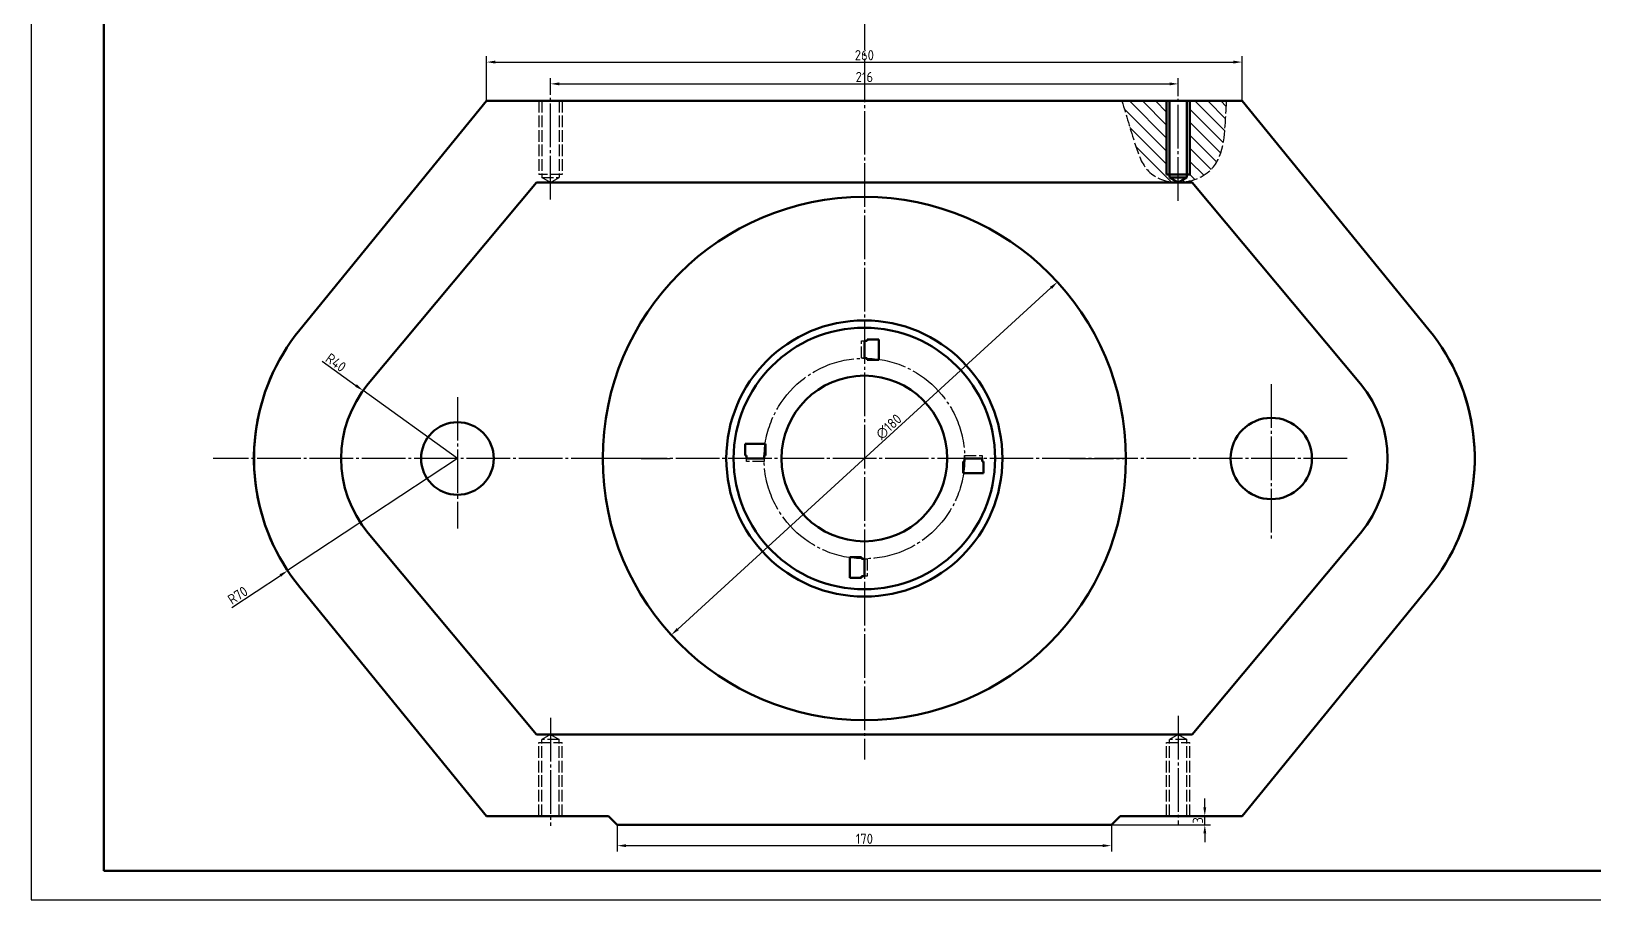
# Model space of a CAD drawing. Header units: millimetres. Extents: x 107 to 948, y 46 to 640.
# Drawn here: x 107 to 645, y 46 to 345 of the extents above; entities that cross this region are included whole.
import ezdxf
from ezdxf.enums import TextEntityAlignment as Align

# ---------------------------------------------------------------- set-up
doc = ezdxf.new("R2010")
doc.units = ezdxf.units.MM
doc.linetypes.add('点画线', pattern=[18, 15, -1, 1, -1])
doc.linetypes.add('虚线', pattern=[5, 4, -1])
for name, color, linetype in [('剖面线', 3, 'Continuous'), ('文字', 7, 'Continuous'), ('标注', 3, 'Continuous'), ('点画线', 1, '点画线'), ('虚线', 7, '虚线'), ('辅助线', 4, 'Continuous')]:
    doc.layers.add(name, color=color, linetype=linetype)
doc.layers.add('粗实线', color=7, linetype='Continuous', lineweight=50)
doc.layers.add('粗实线 @ 1', color=7, linetype='Continuous', lineweight=50)
doc.styles.add('数字直体', font='isocp.shx')
doc.styles.add('汉字长仿宋体', font='hyswlongfangsong.ttf', dxfattribs={"width": 0.67})
doc.dimstyles.new('机械基本', dxfattribs={"dimtxt": 3.5, "dimasz": 3, "dimexe": 2, "dimexo": 0, "dimtad": 1, "dimdsep": 46, "dimtxsty": '数字直体', "dimcen": 2.5, "dimadec": 0, "dimazin": 0, "dimtfac": 1, "dimtmove": 0, "dimatfit": 3, "dimfxl": 1, "dimarcsym": 0})
doc.dimstyles.new('机械基本$3', dxfattribs={"dimtxt": 3.5, "dimasz": 3, "dimexe": 2, "dimexo": 0, "dimtad": 1, "dimdsep": 46, "dimtxsty": '数字直体', "dimcen": 2.5, "dimadec": 0, "dimazin": 0, "dimtfac": 1, "dimtmove": 0, "dimatfit": 0, "dimfxl": 1, "dimarcsym": 0})

# ---------------------------------------------------------------- blocks, each defined once
blk = doc.blocks.new('*D4')
at = {"layer": 'Defpoints', "color": 0, "transparency": 16777216}
for p in [(309.07, 71.93), (479.07, 71.93), (309.07, 64.72)]:
    blk.add_point(p, dxfattribs=at)
at = {"layer": '标注', "color": 0, "lineweight": -2, "transparency": 16777216}
for p, q in [((309.07, 71.93), (309.07, 62.72)), ((479.07, 71.93), (479.07, 62.72)), ((476.07, 64.72), (312.07, 64.72))]:
    blk.add_line(p, q, dxfattribs=at)
at = {"layer": '标注', "color": 0, "transparency": 16777216}
for points in [[(312.07, 65.22), (312.07, 64.22), (309.07, 64.72)], [(476.07, 65.22), (476.07, 64.22), (479.07, 64.72)]]:
    blk.add_solid(points, dxfattribs=at)
at = {"layer": '标注', "color": 0, "transparency": 16777216, "insert": (394.07, 67.09), "char_height": 3.5, "attachment_point": 5, "style": '数字直体'}
blk.add_mtext('170', dxfattribs=at)
blk = doc.blocks.new('*D5')
at = {"layer": 'Defpoints', "color": 0, "transparency": 16777216}
for p in [(286.07, 323.95), (502.07, 326.82), (502.07, 324.03)]:
    blk.add_point(p, dxfattribs=at)
at = {"layer": '标注', "color": 0, "lineweight": -2, "transparency": 16777216}
for p, q in [((286.07, 323.95), (286.07, 328.82)), ((502.07, 324.03), (502.07, 328.82)), ((289.07, 326.82), (499.07, 326.82))]:
    blk.add_line(p, q, dxfattribs=at)
at = {"layer": '标注', "color": 0, "transparency": 16777216}
for points in [[(289.07, 327.32), (289.07, 326.32), (286.07, 326.82)], [(499.07, 327.32), (499.07, 326.32), (502.07, 326.82)]]:
    blk.add_solid(points, dxfattribs=at)
at = {"layer": '标注', "color": 0, "transparency": 16777216, "insert": (394.07, 329.19), "char_height": 3.5, "attachment_point": 5, "style": '数字直体'}
blk.add_mtext('216', dxfattribs=at)
blk = doc.blocks.new('*D7')
at = {"layer": 'Defpoints', "color": 0, "transparency": 16777216}
for p in [(524.07, 334.31), (264.07, 320.93), (524.07, 320.93)]:
    blk.add_point(p, dxfattribs=at)
at = {"layer": '标注', "color": 0, "lineweight": -2, "transparency": 16777216}
for p, q in [((264.07, 320.93), (264.07, 336.31)), ((267.07, 334.31), (521.07, 334.31)), ((524.07, 320.93), (524.07, 336.31))]:
    blk.add_line(p, q, dxfattribs=at)
at = {"layer": '标注', "color": 0, "transparency": 16777216}
for points in [[(267.07, 334.81), (267.07, 333.81), (264.07, 334.31)], [(521.07, 334.81), (521.07, 333.81), (524.07, 334.31)]]:
    blk.add_solid(points, dxfattribs=at)
at = {"layer": '标注', "color": 0, "transparency": 16777216, "insert": (394.07, 336.69), "char_height": 3.5, "attachment_point": 5, "style": '数字直体'}
blk.add_mtext('260', dxfattribs=at)
blk = doc.blocks.new('*D8')
at = {"layer": 'Defpoints', "color": 0, "transparency": 16777216}
for p in [(460.5, 258.65), (327.64, 137.21)]:
    blk.add_point(p, dxfattribs=at)
at = {"layer": '标注', "color": 0, "lineweight": -2, "transparency": 16777216}
blk.add_line((329.86, 139.23), (458.28, 256.63), dxfattribs=at)
at = {"layer": '标注', "color": 0, "transparency": 16777216}
for points in [[(457.94, 257), (458.62, 256.26), (460.5, 258.65)], [(329.52, 139.6), (330.19, 138.86), (327.64, 137.21)]]:
    blk.add_solid(points, dxfattribs=at)
at = {"layer": '标注', "color": 0, "transparency": 16777216, "insert": (402.49, 208.85), "char_height": 3.5, "attachment_point": 5, "rotation": 42.4321, "style": '数字直体'}
blk.add_mtext('∅180', dxfattribs=at)
blk = doc.blocks.new('*D9')
at = {"layer": 'Defpoints', "color": 0, "transparency": 16777216}
for p in [(254.07, 197.93), (195.66, 159.35)]:
    blk.add_point(p, dxfattribs=at)
at = {"layer": '标注', "color": 0, "lineweight": -2, "transparency": 16777216}
for p, q in [((254.07, 197.93), (195.66, 159.35)), ((176.49, 146.69), (193.16, 157.7))]:
    blk.add_line(p, q, dxfattribs=at)
at = {"layer": '标注', "color": 0, "transparency": 16777216}
blk.add_solid([(192.88, 158.11), (193.43, 157.28), (195.66, 159.35)], dxfattribs=at)
at = {"layer": '标注', "color": 0, "transparency": 16777216, "insert": (178.48, 150.85), "char_height": 3.5, "attachment_point": 5, "rotation": 33.4447, "style": '数字直体'}
blk.add_mtext('R70', dxfattribs=at)
blk = doc.blocks.new('*D10')
at = {"layer": 'Defpoints', "color": 0, "transparency": 16777216}
for p in [(221.6, 221.29), (254.07, 197.93)]:
    blk.add_point(p, dxfattribs=at)
at = {"layer": '标注', "color": 0, "lineweight": -2, "transparency": 16777216}
for p, q in [((207.51, 231.42), (219.16, 223.04)), ((254.07, 197.93), (221.6, 221.29))]:
    blk.add_line(p, q, dxfattribs=at)
at = {"layer": '标注', "color": 0, "transparency": 16777216}
blk.add_solid([(219.45, 223.45), (218.87, 222.64), (221.6, 221.29)], dxfattribs=at)
at = {"layer": '标注', "color": 0, "transparency": 16777216, "insert": (212.25, 230.94), "char_height": 3.5, "attachment_point": 5, "rotation": 324.268, "style": '数字直体'}
blk.add_mtext('R40', dxfattribs=at)
blk = doc.blocks.new('*D11')
at = {"layer": 'Defpoints', "color": 0, "transparency": 16777216}
for p in [(479.07, 71.93), (482.07, 74.93), (511.2, 74.93)]:
    blk.add_point(p, dxfattribs=at)
at = {"layer": '标注', "color": 0, "lineweight": -2, "transparency": 16777216}
for p, q in [((511.2, 77.93), (511.2, 80.93)), ((479.07, 71.93), (513.2, 71.93)), ((482.07, 74.93), (513.2, 74.93)), ((511.2, 71.93), (511.2, 74.93)), ((511.2, 68.93), (511.2, 65.93))]:
    blk.add_line(p, q, dxfattribs=at)
at = {"layer": '标注', "color": 0, "transparency": 16777216}
for points in [[(510.7, 77.93), (511.7, 77.93), (511.2, 74.93)], [(510.7, 68.93), (511.7, 68.93), (511.2, 71.93)]]:
    blk.add_solid(points, dxfattribs=at)
at = {"layer": '标注', "color": 0, "transparency": 16777216, "insert": (508.82, 73.43), "char_height": 3.5, "attachment_point": 5, "rotation": 90, "style": '数字直体'}
blk.add_mtext('3', dxfattribs=at)
blk = doc.blocks.new('装订A1(带注释性)')
at = {"layer": '粗实线'}
for p, q in [((-806, 574), (-806, 0)), ((-806, 0), (0, 0))]:
    blk.add_line(p, q, dxfattribs=at)
at = {"layer": '辅助线'}
for p, q in [((-831, 584), (-831, -10)), ((-831, -10), (10, -10))]:
    blk.add_line(p, q, dxfattribs=at)
at = {"layer": '文字', "style": '汉字长仿宋体', "width": 0.67}
for tag, height, p in [('单位名称', 7, (-25, 47)), ('图名', 7, (-25, 28)), ('设计者', 3.5, (-162, 24.46)), ('标准化', 3.5, (-122, 24.46)), ('审核者', 3.5, (-162, 10.46)), ('质量', 3.5, (-68, 13.5)), ('工艺者', 3.5, (-162, 3.54)), ('批准者', 3.5, (-122, 3.54))]:
    blk.add_attdef(tag, text='', height=height, dxfattribs=at).set_placement(p, align=Align.MIDDLE)
at = {"layer": '文字', "style": '数字直体'}
for tag, height, p in [('45', 5, (-75, 42)), ('16.10.10', 3.5, (-148, 24.5)), ('16.10.10', 3.5, (-108, 24.5)), ('16.10.10', 3.5, (-148, 10.5)), ('1:1', 3.5, (-56, 13.5)), ('001', 5, (-25, 9)), ('1', 3.5, (-87.01, 4.2)), ('1', 3.5, (-63.1, 4.31)), ('16.10.10', 3.5, (-148, 3.5)), ('16.10.10', 3.5, (-108, 3.57))]:
    blk.add_attdef(tag, text='', height=height, dxfattribs=at).set_placement(p, align=Align.MIDDLE)
blk = doc.blocks.new('*U13')
at = {"layer": '点画线'}
blk.add_circle((0, 3.25), 34.5, dxfattribs=at)
at = {"layer": '粗实线'}
for p, q in [((-5, -37.75), (-5, -30.75)), ((-5, -30.75), (-1, -30.75)), ((-1, -30.75), (-1, -31.25)), ((-1, -31.25), (0, -31.25)), ((0, -31.25), (0, -37.25)), ((0, -37.25), (-1, -37.25)), ((-1, -37.25), (-1, -37.75)), ((-1, -37.75), (-5, -37.75))]:
    blk.add_line(p, q, dxfattribs=at)
at = {"layer": '虚线'}
for p, q in [((0, -31.25), (1, -31.25)), ((1, -31.25), (1, -37.25)), ((1, -37.25), (0, -37.25))]:
    blk.add_line(p, q, dxfattribs=at)
blk = doc.blocks.new('*U14')
at = {"layer": '虚线', "color": 0, "linetype": 'ByBlock', "lineweight": -2, "transparency": 16777216}
for p, rotation in [((451.45, 156.34), 180), ((448.2, 153.09), 270), ((454.7, 153.09), 90)]:
    blk.add_blockref('*U13', p, dxfattribs=dict(at, rotation=rotation))
blk.add_blockref('*U13', (451.45, 149.84), dxfattribs=at)

msp = doc.modelspace()

# ---------------------------------------------------------------- hatches: boundary and pattern name
at = {"layer": '剖面线'}
h = msp.add_hatch(dxfattribs=at)
h.set_pattern_fill('ANSI31', color=256, angle=90)
h.set_pattern_definition([(135, (-976.9462, -156.5625), (-2.245064, -2.245064), [])])
edge = h.paths.add_edge_path()
edge.add_line((498.069, 320.93), (482.704, 320.93))
edge.add_spline(control_points=[(482.704, 320.93), (484.139, 316.016), (486.592, 307.787), (490.696, 295.579), (498.114, 292.943), (501.962, 292.93), (502.069, 292.93)], knot_values=[5.2920281, 5.2920281, 5.2920281, 5.2920281, 20.8632073, 31.1580054, 41.7515903, 42.0517666, 42.0517666, 42.0517666, 42.0517666], degree=3, periodic=0)
edge.add_line((502.069, 292.93), (499.069, 294.662))
edge.add_line((499.069, 294.662), (499.069, 295.662))
edge.add_line((499.069, 295.662), (498.069, 295.662))
edge.add_line((498.069, 295.662), (498.069, 320.93))
edge = h.paths.add_edge_path()
edge.add_spline(control_points=[(502.069, 292.93), (506.529, 292.958), (517.911, 297.585), (518.061, 309.919), (518.444, 316.72)], knot_values=[42.0517666, 42.0517666, 42.0517666, 42.0517666, 54.677533, 74.2185385, 74.2185385, 74.2185385, 74.2185385], degree=3, periodic=0)
edge.add_line((518.444, 316.72), (506.069, 313.213))
edge.add_line((506.069, 313.213), (506.069, 295.662))
edge.add_line((506.069, 295.662), (505.069, 295.662))
edge.add_line((505.069, 295.662), (505.069, 294.662))
edge.add_line((505.069, 294.662), (502.069, 292.93))
edge = h.paths.add_edge_path()
edge.add_spline(control_points=[(518.444, 316.72), (518.462, 317.03), (518.545, 318.461), (518.651, 319.853), (518.743, 320.93)], knot_values=[74.2185385, 74.2185385, 74.2185385, 74.2185385, 75.1091242, 78.3467181, 78.3467181, 78.3467181, 78.3467181], degree=3, periodic=0)
edge.add_line((518.743, 320.93), (506.069, 320.93))
edge.add_line((506.069, 320.93), (506.069, 313.213))
edge.add_line((506.069, 313.213), (518.444, 316.72))

# ---------------------------------------------------------------- linework, layer by layer
at = {"layer": '点画线'}
for p, q in [((394.069, 623.482), (394.069, 94.384)), ((286.069, 287.013), (286.069, 323.951)), ((502.069, 286.633), (502.069, 324.03)), ((534.069, 223.461), (534.069, 169.644)), ((254.069, 219.073), (254.069, 173.877)), ((560.193, 197.93), (170.06, 197.93)), ((325.328, 197.93), (306.765, 197.93)), ((317.242, 197.93), (327.231, 197.93)), ((464.809, 197.93), (483.372, 197.93)), ((286.069, 108.659), (286.069, 71.538)), ((502.069, 109.358), (502.069, 72.153))]:
    msp.add_line(p, q, dxfattribs=at)
at = {"layer": '粗实线'}
for p, q in [((264.069, 320.93), (199.827, 242.178)), ((264.069, 320.93), (394.069, 320.93)), ((394.069, 320.93), (524.069, 320.93)), ((498.069, 320.93), (498.069, 295.662)), ((499.069, 320.93), (499.069, 294.662)), ((505.069, 320.93), (505.069, 294.662)), ((506.069, 320.93), (506.069, 295.662)), ((524.069, 320.93), (588.31, 242.178)), ((281.274, 292.93), (223.363, 223.566)), ((281.274, 292.93), (506.863, 292.93)), ((506.069, 295.662), (498.069, 295.662)), ((502.069, 292.93), (499.069, 294.662)), ((499.069, 294.662), (505.069, 294.662)), ((502.069, 292.93), (505.069, 294.662)), ((506.863, 292.93), (564.774, 223.566)), ((281.274, 102.93), (223.363, 172.295)), ((506.863, 102.93), (564.774, 172.295)), ((264.069, 74.93), (199.827, 153.683)), ((524.069, 74.93), (588.31, 153.683)), ((281.274, 102.93), (506.863, 102.93)), ((306.069, 74.93), (264.069, 74.93)), ((306.069, 74.93), (309.069, 71.93)), ((479.069, 71.93), (309.069, 71.93)), ((479.069, 71.93), (482.069, 74.93)), ((524.069, 74.93), (482.069, 74.93))]:
    msp.add_line(p, q, dxfattribs=at)
for centre, radius in [((394.069, 197.93), 90), ((394.069, 197.93), 47.5), ((394.069, 197.93), 45), ((394.069, 197.93), 28.5), ((254.069, 197.93), 12.5), ((534.069, 197.93), 14)]:
    msp.add_circle(centre, radius, dxfattribs=at)
for centre, radius, start, end in [((254.069, 197.93), 70, 140.79445, 205.37693), ((534.069, 197.93), 70, 334.62307, 39.20555), ((254.069, 197.93), 70, 154.62307, 219.20555), ((534.069, 197.93), 70, 320.79445, 25.37693), ((254.069, 197.93), 40, 140.14228, 219.85772), ((534.069, 197.93), 40, 320.14228, 39.85772)]:
    msp.add_arc(centre, radius, start, end, dxfattribs=at)
at = {"layer": '虚线'}
for p, q in [((282.069, 320.93), (282.069, 295.662)), ((283.069, 320.93), (283.069, 294.662)), ((289.069, 320.93), (289.069, 294.662)), ((290.069, 320.93), (290.069, 295.662)), ((290.069, 295.662), (282.069, 295.662)), ((286.069, 292.93), (283.069, 294.662)), ((283.069, 294.662), (289.069, 294.662)), ((286.069, 292.93), (289.069, 294.662)), ((286.069, 102.93), (283.069, 101.198)), ((286.069, 102.93), (289.069, 101.198)), ((502.069, 102.93), (499.069, 101.198)), ((502.069, 102.93), (505.069, 101.198)), ((282.069, 74.93), (282.069, 100.198)), ((282.069, 100.198), (290.069, 100.198)), ((283.069, 74.93), (283.069, 101.198)), ((289.069, 101.198), (283.069, 101.198)), ((289.069, 74.93), (289.069, 101.198)), ((290.069, 74.93), (290.069, 100.198)), ((498.069, 74.93), (498.069, 100.198)), ((498.069, 100.198), (506.069, 100.198)), ((499.069, 74.93), (499.069, 101.198)), ((505.069, 101.198), (499.069, 101.198)), ((505.069, 74.93), (505.069, 101.198)), ((506.069, 74.93), (506.069, 100.198))]:
    msp.add_line(p, q, dxfattribs=at)
msp.add_open_spline([(482.704, 320.93), (484.139, 316.016), (486.592, 307.787), (490.696, 295.579), (502.533, 291.372), (518.227, 297.596), (518.044, 311.87), (518.651, 319.853), (518.743, 320.93)], degree=3, knots=[5.2920281, 5.2920281, 5.2920281, 5.2920281, 20.8632073, 31.1580054, 41.7515903, 54.677533, 75.1091242, 78.3467181, 78.3467181, 78.3467181, 78.3467181], dxfattribs=at)

# ---------------------------------------------------------------- block references
at = {"layer": '粗实线 @ 1'}
msp.add_blockref('装订A1(带注释性)', (938.441, 56.117), dxfattribs=at)
at = {"layer": '虚线'}
msp.add_blockref('*U14', (-57.377, 44.836), dxfattribs=at)

# ---------------------------------------------------------------- dimensions: what is measured, and where the dimension line sits
at = {"layer": '标注'}
dim = msp.add_linear_dim(base=(524.069, 334.313), p1=(264.069, 320.93), p2=(524.069, 320.93), dimstyle='机械基本', dxfattribs=at)
dim.commit()
dim.dimension.update_dxf_attribs({"geometry": '*D7', "text_midpoint": (394.069, 336.688)})
for base, p1, p2, picture, middle in [((502.069, 326.816), (286.069, 323.951), (502.069, 324.03), '*D5', (394.069, 326.816)), ((309.069, 64.715), (479.069, 71.93), (309.069, 71.93), '*D4', (394.069, 64.715))]:
    dim = msp.add_linear_dim(base=base, p1=p1, p2=p2, dimstyle='机械基本', dxfattribs=at)
    dim.commit()
    dim.dimension.update_dxf_attribs({"geometry": picture, "text_midpoint": middle, "dimtype": 160})
dim = msp.add_diameter_dim_2p(p1=(327.642, 137.206), p2=(460.495, 258.655), dimstyle='机械基本$3', dxfattribs=at)
dim.commit()
dim.dimension.update_dxf_attribs({"geometry": '*D8', "text_midpoint": (404.096, 207.097), "dimtype": 163})
for mpoint, picture, middle in [((221.598, 221.29), '*D10', (210.861, 229.015)), ((195.659, 159.351), '*D9', (179.788, 148.868))]:
    dim = msp.add_radius_dim(center=(254.069, 197.93), mpoint=mpoint, dimstyle='机械基本', dxfattribs=at)
    dim.commit()
    dim.dimension.update_dxf_attribs({"geometry": picture, "text_midpoint": middle, "dimtype": 164})
dim = msp.add_linear_dim(base=(511.198, 74.93), p1=(479.069, 71.93), p2=(482.069, 74.93), angle=90, dimstyle='机械基本', dxfattribs=at)
dim.commit()
dim.dimension.update_dxf_attribs({"geometry": '*D11', "text_midpoint": (508.823, 73.43)})

doc.saveas('drawing.dxf')
